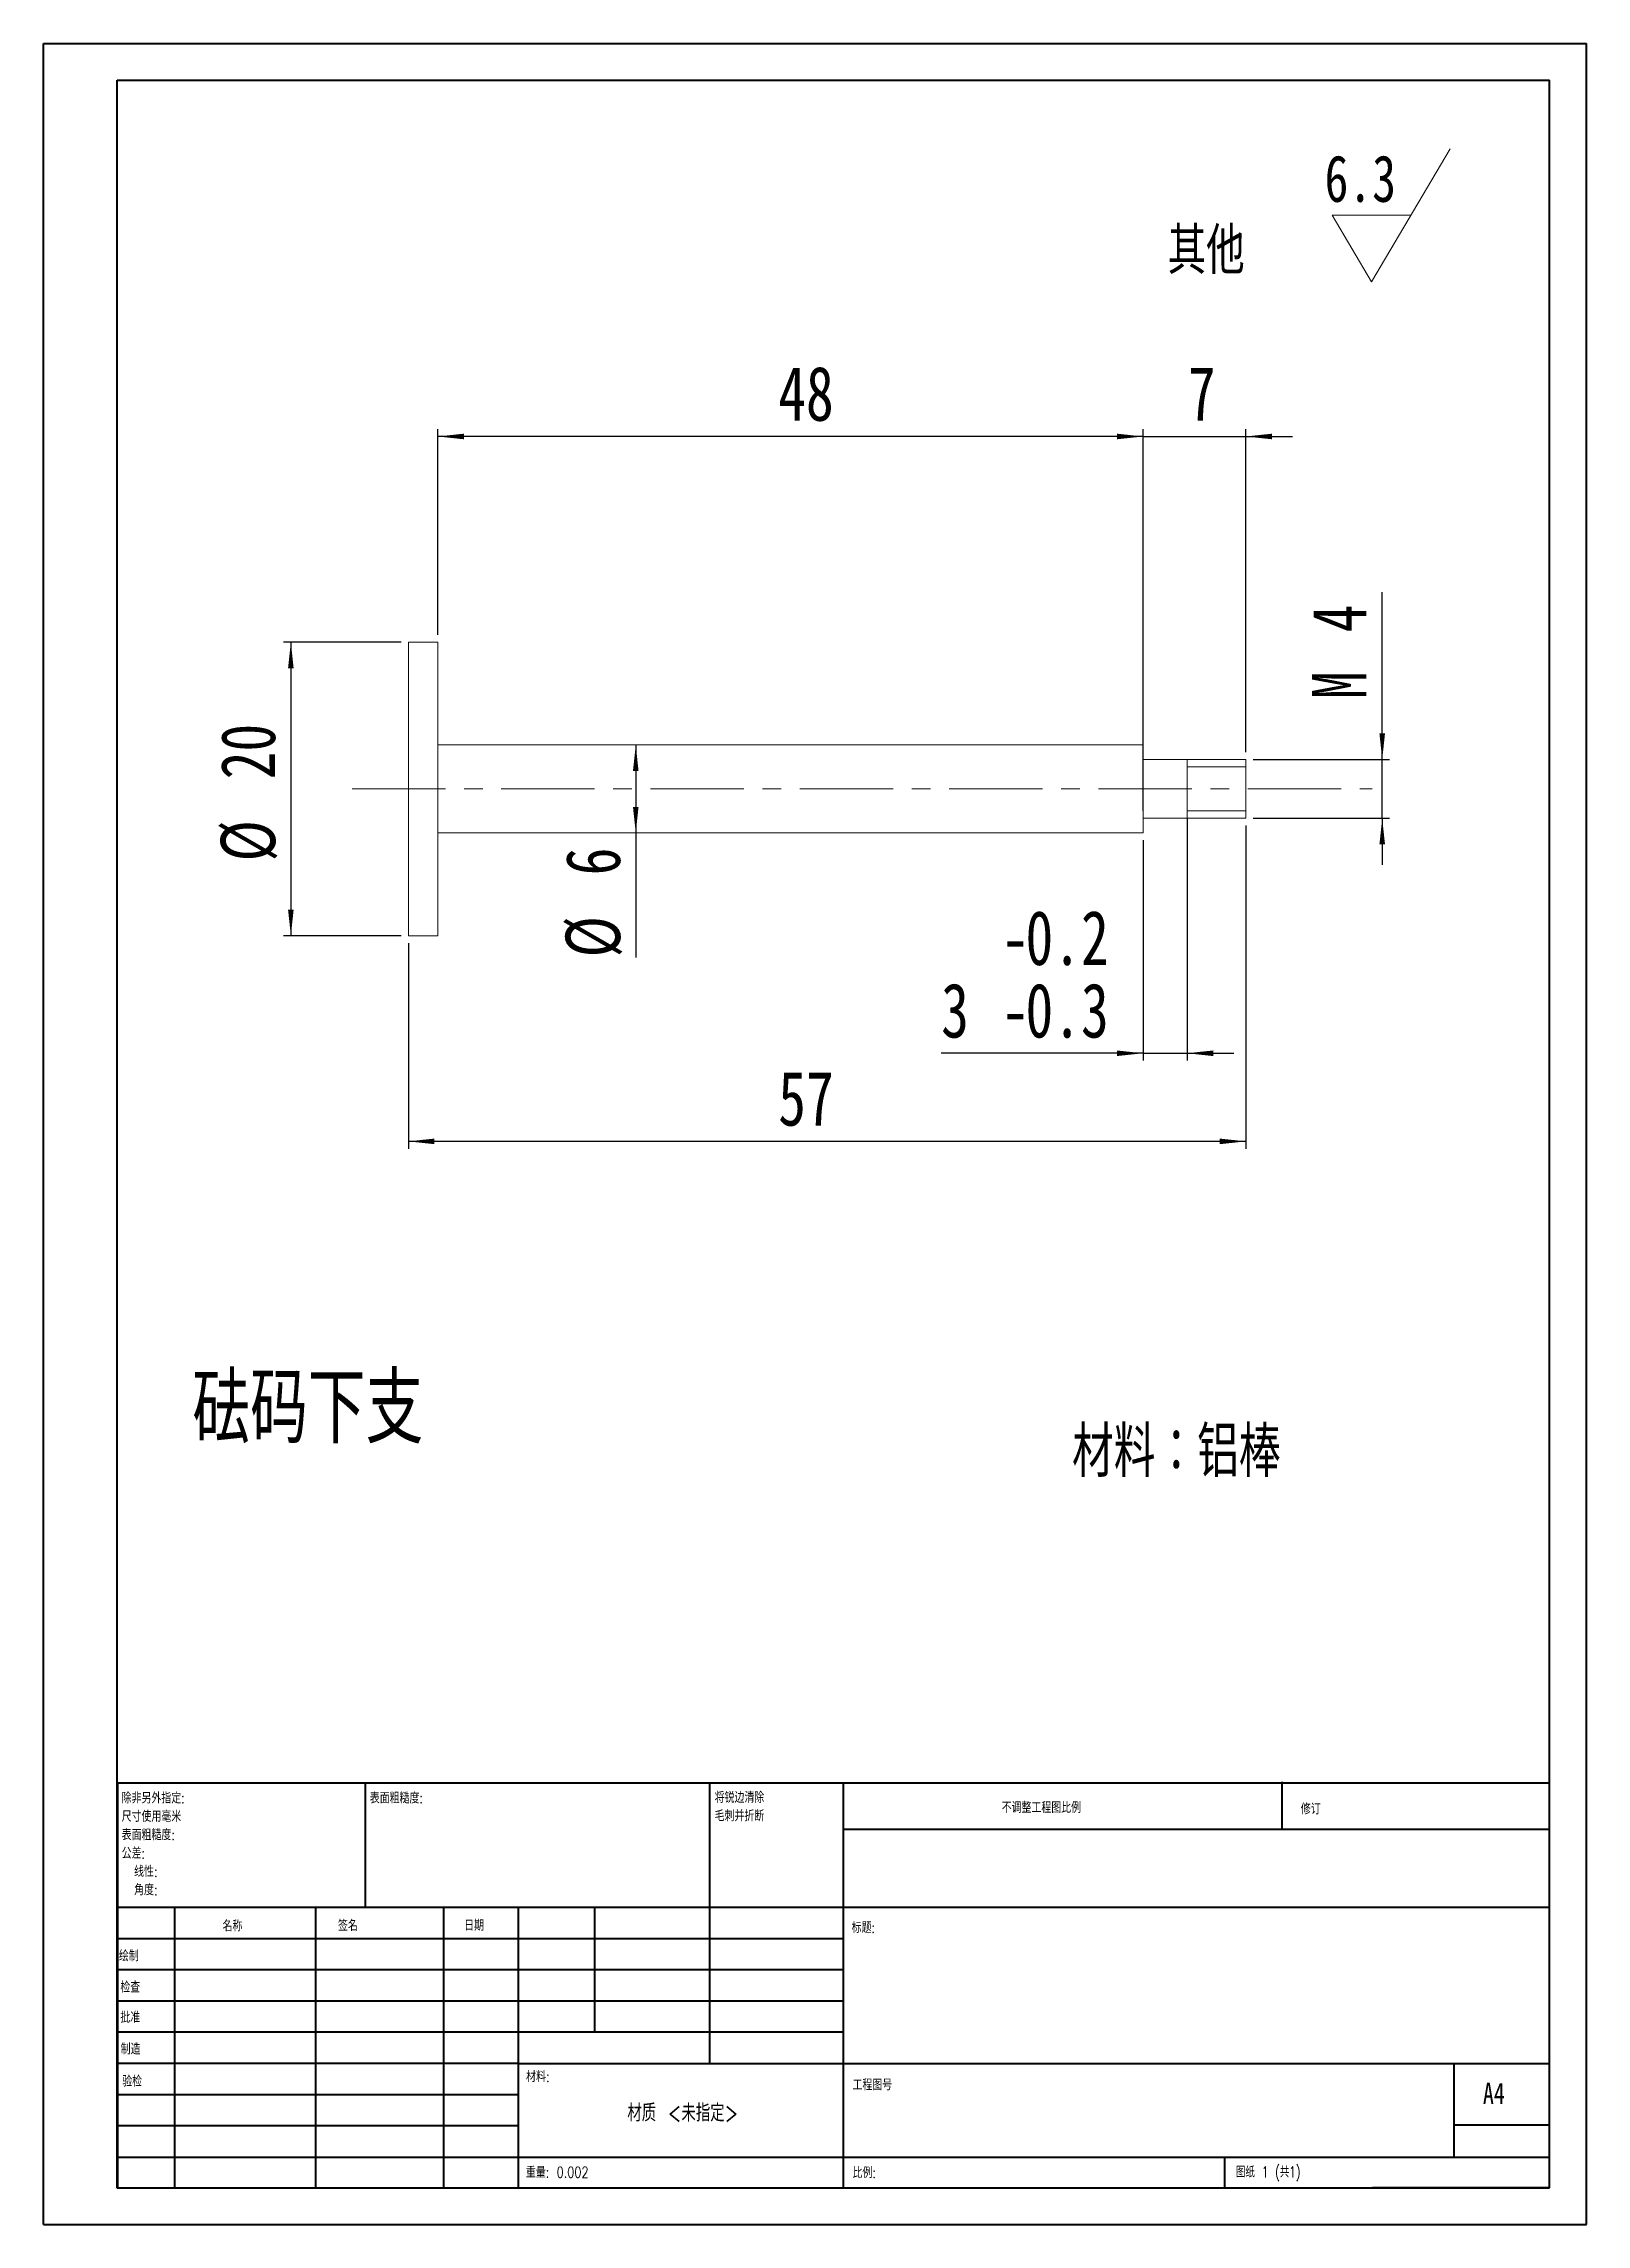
# Model space of a CAD drawing. Header units: millimetres. Extents: x 0 to 210, y 0 to 297.
import ezdxf

# ---------------------------------------------------------------- set-up
doc = ezdxf.new("R2010")
doc.units = ezdxf.units.MM
doc.linetypes.add('CENTERX2', pattern=[20.32, 12.7, -2.54, 2.54, -2.54])
doc.layers.add('FORMAT', color=7, linetype='Continuous')
doc.styles.add('SLDTEXTSTYLE0', font='TXT', dxfattribs={"width": 0.75, "bigfont": 'bigfont'})
doc.styles.add('SLDTEXTSTYLE1', font='TXT', dxfattribs={"width": 0.75})
doc.styles.add('SLDTEXTSTYLE2', font='TXT', dxfattribs={"width": 0.694444, "bigfont": 'bigfont'})
doc.dimstyles.new('SLDDIMSTYLE0', dxfattribs={"dimtxt": 7.408333, "dimasz": 3.556, "dimexe": 0, "dimexo": 0.0625, "dimgap": 1.852083, "dimtad": 1, "dimdec": 6, "dimlfac": 0.5, "dimrnd": 1e-09, "dimzin": 12, "dimdsep": 46, "dimtxsty": 'SLDTEXTSTYLE1', "dimsah": 1, "dimcen": 0.09, "dimadec": 0, "dimazin": 3, "dimtfac": 1, "dimtofl": 0, "dimtmove": 0, "dimatfit": 3, "dimfxl": 0, "dimfrac": 2, "dimtolj": 1, "dimtzin": 12, "dimarcsym": 0})
doc.dimstyles.new('SLDDIMSTYLE1', dxfattribs={"dimtxt": 7.408333, "dimasz": 3.556, "dimexe": 0, "dimexo": 0.0625, "dimgap": 1.852083, "dimtad": 1, "dimdec": 6, "dimlfac": 0.5, "dimrnd": 1e-09, "dimzin": 12, "dimdsep": 46, "dimtxsty": 'SLDTEXTSTYLE1', "dimsah": 1, "dimcen": 0.09, "dimadec": 0, "dimazin": 3, "dimtfac": 1, "dimtmove": 0, "dimatfit": 0, "dimfxl": 0, "dimfrac": 2, "dimtolj": 1, "dimtzin": 12, "dimarcsym": 0})
doc.dimstyles.new('SLDDIMSTYLE2', dxfattribs={"dimtxt": 7.408333, "dimasz": 3.556, "dimexe": 0, "dimexo": 0.0625, "dimgap": 1.852083, "dimtad": 1, "dimdec": 6, "dimlfac": 0.5, "dimrnd": 1e-09, "dimzin": 12, "dimdsep": 46, "dimtxsty": 'SLDTEXTSTYLE1', "dimsah": 1, "dimcen": 0.09, "dimadec": 0, "dimazin": 3, "dimtol": 1, "dimtp": -0.2, "dimtm": 0.3, "dimtfac": 1, "dimtdec": 1, "dimtmove": 0, "dimatfit": 0, "dimfxl": 0, "dimfrac": 2, "dimtolj": 1, "dimarcsym": 0})

# ---------------------------------------------------------------- blocks, each defined once
blk = doc.blocks.new('SW_NOTE_0')
at = {"color": 0, "linetype": 'Continuous', "lineweight": 0, "char_height": 1.5, "attachment_point": 1, "style": 'SLDTEXTSTYLE0'}
for s, insert in [('\\M+18FAB锐边\\M+190B4\\M+18F9C', (0, 1.93)), ('\\M+196D1\\M+18E68\\M+19BF3\\M+190DC\\M+19266', (0, -0.57))]:
    blk.add_mtext(s, dxfattribs=dict(at, insert=insert))
blk = doc.blocks.new('SW_NOTE_1')
at = {"color": 0, "linetype": 'Continuous', "lineweight": 0, "char_height": 1.5, "attachment_point": 1, "style": 'SLDTEXTSTYLE0'}
for s, insert in [('\\M+18F9C\\M+194F1另\\M+18A4F\\M+18E77\\M+192E8:', (0, 1.93)), ('\\M+1955C\\M+196CA\\M+19165糙\\M+19378:', (0, -3.07)), ('\\M+18EDA\\M+190A1\\M+18E67\\M+19770\\M+19F7C\\M+195C4', (0, -0.57)), ('\\M+18CF6\\M+18DB7:', (0, -5.57)), ('线\\M+190AB:', (1.69, -8.07)), ('\\M+18A70\\M+19378:', (1.69, -10.57))]:
    blk.add_mtext(s, dxfattribs=dict(at, insert=insert))
blk = doc.blocks.new('SW_SFSYMBOL_0')
at = {"color": 0, "linetype": 'Continuous', "lineweight": 0}
for p, q in [((6.38, -9.07), (17.08, 9.07)), ((6.38, -9.07), (1.02, 0)), ((11.73, 0), (1.02, 0))]:
    blk.add_line(p, q, dxfattribs=at)
at = {"color": 0, "linetype": 'Continuous', "lineweight": 0, "insert": (0, 8.19), "char_height": 6.35, "attachment_point": 1, "style": 'SLDTEXTSTYLE1'}
blk.add_mtext('6.3', dxfattribs=at)
blk = doc.blocks.new('_D')
at = {"layer": 'FORMAT'}
for p, q in [((48.73, 215.71), (32.73, 215.71)), ((33.73, 215.71), (33.73, 175.71)), ((48.73, 175.71), (32.73, 175.71))]:
    blk.add_line(p, q, dxfattribs=at)
for points in [[(33.73, 215.71), (33.35, 212.15), (34.11, 212.15)], [(33.73, 175.71), (34.11, 179.27), (33.35, 179.27)]]:
    blk.add_solid(points, dxfattribs=at)
at = {"layer": 'FORMAT', "char_height": 7.408, "attachment_point": 1, "rotation": 90, "style": 'SLDTEXTSTYLE1'}
for s, insert in [('20', (24.18, 197.02)), ('%%c', (24.18, 185.83))]:
    blk.add_mtext(s, dxfattribs=dict(at, insert=insert))
blk = doc.blocks.new('_D_1')
at = {"layer": 'FORMAT'}
for p, q in [((80.68, 201.71), (80.68, 189.71)), ((80.68, 189.71), (80.68, 172.76))]:
    blk.add_line(p, q, dxfattribs=at)
for points in [[(80.68, 201.71), (80.3, 198.15), (81.06, 198.15)], [(80.68, 189.71), (81.06, 193.27), (80.3, 193.27)]]:
    blk.add_solid(points, dxfattribs=at)
at = {"layer": 'FORMAT', "attachment_point": 1, "rotation": 90, "style": 'SLDTEXTSTYLE1'}
for s, insert, char_height in [('6', (71.13, 183.94), 7.41), ('%%c', (71.13, 172.76), 7.408)]:
    blk.add_mtext(s, dxfattribs=dict(at, insert=insert, char_height=char_height))
blk = doc.blocks.new('_D_2')
at = {"layer": 'FORMAT'}
for p, q in [((149.73, 243.71), (143.38, 243.71)), ((149.73, 192.71), (149.73, 244.71)), ((149.73, 243.71), (163.73, 243.71)), ((163.73, 200.71), (163.73, 244.71)), ((163.73, 243.71), (170.08, 243.71))]:
    blk.add_line(p, q, dxfattribs=at)
for points in [[(149.73, 243.71), (146.17, 244.09), (146.17, 243.33)], [(163.73, 243.71), (167.28, 243.33), (167.28, 244.09)]]:
    blk.add_solid(points, dxfattribs=at)
at = {"layer": 'FORMAT', "insert": (155.84, 253.26), "char_height": 7.41, "attachment_point": 1, "style": 'SLDTEXTSTYLE1'}
blk.add_mtext('7', dxfattribs=at)
blk = doc.blocks.new('_D_3')
at = {"layer": 'FORMAT'}
for p, q in [((53.73, 216.71), (53.73, 244.71)), ((149.73, 243.71), (53.73, 243.71)), ((149.73, 202.71), (149.73, 244.71))]:
    blk.add_line(p, q, dxfattribs=at)
for points in [[(53.73, 243.71), (57.28, 243.33), (57.28, 244.09)], [(149.73, 243.71), (146.17, 244.09), (146.17, 243.33)]]:
    blk.add_solid(points, dxfattribs=at)
at = {"layer": 'FORMAT', "insert": (100.07, 253.26), "char_height": 7.408, "attachment_point": 1, "style": 'SLDTEXTSTYLE1'}
blk.add_mtext('48', dxfattribs=at)
blk = doc.blocks.new('_D_4')
at = {"layer": 'FORMAT'}
for p, q in [((163.73, 190.71), (163.73, 146.71)), ((49.73, 174.71), (49.73, 146.71)), ((163.73, 147.71), (49.73, 147.71))]:
    blk.add_line(p, q, dxfattribs=at)
for points in [[(49.73, 147.71), (53.28, 147.33), (53.28, 148.09)], [(163.73, 147.71), (160.17, 148.09), (160.17, 147.33)]]:
    blk.add_solid(points, dxfattribs=at)
at = {"layer": 'FORMAT', "insert": (100.07, 157.26), "char_height": 7.408, "attachment_point": 1, "style": 'SLDTEXTSTYLE1'}
blk.add_mtext('57', dxfattribs=at)
blk = doc.blocks.new('_D_5')
at = {"layer": 'FORMAT'}
for p, q in [((182.29, 199.71), (182.29, 222.5)), ((164.73, 199.71), (183.29, 199.71)), ((182.29, 191.71), (182.29, 199.71)), ((164.73, 191.71), (183.29, 191.71)), ((182.29, 191.71), (182.29, 185.36))]:
    blk.add_line(p, q, dxfattribs=at)
for points in [[(182.29, 199.71), (182.67, 203.27), (181.91, 203.27)], [(182.29, 191.71), (181.91, 188.15), (182.67, 188.15)]]:
    blk.add_solid(points, dxfattribs=at)
at = {"layer": 'FORMAT', "char_height": 7.41, "attachment_point": 1, "rotation": 90, "style": 'SLDTEXTSTYLE1'}
for s, insert in [('4', (172.74, 217.03)), ('M', (172.74, 207.94))]:
    blk.add_mtext(s, dxfattribs=dict(at, insert=insert))
blk = doc.blocks.new('_D_6')
at = {"layer": 'FORMAT'}
for p, q in [((155.73, 191.71), (155.73, 158.71)), ((149.73, 188.71), (149.73, 158.71)), ((149.73, 159.71), (122.25, 159.71)), ((149.73, 159.71), (155.73, 159.71)), ((155.73, 159.71), (162.08, 159.71))]:
    blk.add_line(p, q, dxfattribs=at)
for points in [[(149.73, 159.71), (146.17, 160.09), (146.17, 159.33)], [(155.73, 159.71), (159.28, 159.33), (159.28, 160.09)]]:
    blk.add_solid(points, dxfattribs=at)
at = {"layer": 'FORMAT', "attachment_point": 1, "style": 'SLDTEXTSTYLE1'}
for s, insert, char_height in [('0.2', (133.73, 179.14), 7.408), ('-', (130.45, 179.14), 7.41), ('3', (122.25, 169.26), 7.41), ('0.3', (133.73, 169.26), 7.408), ('-', (130.45, 169.26), 7.41)]:
    blk.add_mtext(s, dxfattribs=dict(at, insert=insert, char_height=char_height))

msp = doc.modelspace()

# ---------------------------------------------------------------- linework, layer by layer
at = {"color": 7, "linetype": 'Continuous', "lineweight": 40}
for p, q in [((0.0788436, 0.2147802), (0.0788436, 297.2147802)), ((0.0788436, 297.2147802), (210.0788436, 297.2147802)), ((210.0788436, 0.2147802), (210.0788436, 297.2147802)), ((210.0788436, 292.2147802), (210.0788436, 297.2147802)), ((10.0788436, 292.2147802), (205.0788436, 292.2147802)), ((10.0788436, 5.2147802), (10.0788436, 292.2147802)), ((205.0788436, 5.2147802), (205.0788436, 292.2147802)), ((10.1108209, 60.3709273), (205.0788436, 60.3709273)), ((10.1108209, 60.3709273), (10.1108209, 5.1209273)), ((43.9108209, 43.3709273), (43.9108209, 60.3709273)), ((90.7108209, 60.3709273), (90.7108209, 22.1209273)), ((108.9108209, 60.3709273), (108.9108209, 5.1209273)), ((168.6788436, 54.0897802), (168.6788436, 60.4647802)), ((205.0788436, 53.9959273), (108.9108209, 53.9959273)), ((205.0788436, 43.3709273), (10.1108209, 43.3709273)), ((17.9108209, 43.3709273), (17.9108209, 5.1209273)), ((37.1017733, 43.3709273), (37.1017733, 5.1209273)), ((54.5097471, 43.3709273), (54.5097471, 5.1209273)), ((64.7108209, 5.1209273), (64.7108209, 43.3709273)), ((75.1108209, 26.3709273), (75.1108209, 43.3709273)), ((108.9108209, 39.1209273), (10.1108209, 39.1209273)), ((108.9108209, 34.8709273), (10.1108209, 34.8709273)), ((108.9108209, 30.6209273), (10.1108209, 30.6209273)), ((108.9108209, 26.3709273), (10.1108209, 26.3709273)), ((64.7108209, 22.1209273), (10.1108209, 22.1209273)), ((64.7108209, 22.1209273), (205.0788436, 22.1209273)), ((192.0788436, 9.4647802), (192.0788436, 22.2147802)), ((64.7108209, 17.8708553), (10.1108209, 17.8708553)), ((64.7108209, 13.6209273), (10.1108209, 13.6209273)), ((205.0788436, 13.7147802), (192.0788436, 13.7147802)), ((10.1108209, 9.3709273), (205.0788436, 9.3709273)), ((160.8788436, 5.2147802), (160.8788436, 9.4647802)), ((10.0788436, 5.2147802), (205.0788436, 5.2147802)), ((205.0788436, 5.2147802), (180.9883118, 5.2147802)), ((0.0788436, 0.2147802), (210.0788436, 0.2147802))]:
    msp.add_line(p, q, dxfattribs=at)
at = {"color": 7, "linetype": 'Continuous', "lineweight": 15}
for p, q in [((53.7273083, 215.7106818), (49.7273076, 215.7106818)), ((49.7273076, 195.7106822), (49.7273076, 215.7106818)), ((53.7273083, 195.7106822), (53.7273083, 215.7106818)), ((149.7273091, 201.7106823), (53.7273083, 201.7106823)), ((149.7273091, 195.7106822), (149.7273091, 201.7106823)), ((163.7273096, 199.7106824), (149.7273091, 199.7106824)), ((163.7273096, 199.7106824), (163.7273096, 191.7106821)), ((49.7273076, 175.7106827), (49.7273076, 195.7106822)), ((53.7273083, 175.7106827), (53.7273083, 195.7106822)), ((149.7273091, 189.7106822), (149.7273091, 195.7106822)), ((149.7273091, 191.7106821), (163.7273096, 191.7106821)), ((53.7273083, 189.7106822), (149.7273091, 189.7106822)), ((49.7273076, 175.7106827), (53.7273083, 175.7106827))]:
    msp.add_line(p, q, dxfattribs=at)
at = {"color": 7, "linetype": 'Continuous', "lineweight": 0}
for p, q in [((155.7273091, 199.7106822), (155.7273091, 191.7106822)), ((163.7273091, 198.7106822), (155.7273091, 198.7106822)), ((163.7273091, 192.7106822), (155.7273091, 192.7106822))]:
    msp.add_line(p, q, dxfattribs=at)
at = {"layer": 'FORMAT', "linetype": 'CENTERX2', "lineweight": 15}
msp.add_line((42.0610961, 195.7106822), (180.9175884, 195.7106822), dxfattribs=at)

# ---------------------------------------------------------------- block references
at = {"color": 7, "linetype": 'Continuous', "lineweight": 0}
for name, p in [('SW_SFSYMBOL_0', (174.4461079, 273.8287398)), ('SW_NOTE_1', (10.7044897, 57.1082971)), ('SW_NOTE_0', (91.4200366, 57.1904169))]:
    msp.add_blockref(name, p, dxfattribs=at)

# ---------------------------------------------------------------- texts
for s, insert, char_height, attachment_point, style in [('\\M+191B4\\M+191BC', (153.0883105, 272.1649497), 6.35, 1, 'SLDTEXTSTYLE0'), ('砝码\\M+189BA\\M+18E78', (20.328331, 116.115012), 9.525, 1, 'SLDTEXTSTYLE0'), ('\\M+18DDE\\M+197BF\\M+18146铝\\M+1965F', (140.0731012, 108.8849455), 6.879166667, 1, 'SLDTEXTSTYLE0'), ('\\M+1955C\\M+196CA\\M+19165糙\\M+19378:', (44.4821131, 59.0401993), 1.5, 1, 'SLDTEXTSTYLE0'), ('\\M+19573调\\M+190AE\\M+18D48\\M+192F6图\\M+194E4\\M+197E1', (130.4934841, 57.7477737), 1.5, 1, 'SLDTEXTSTYLE0'), ('\\M+18F43订', (171.2064253, 57.5496888), 1.5, 1, 'SLDTEXTSTYLE0'), ('\\M+196BC\\M+18FCC', (24.4330601, 41.6224099), 1.5, 1, 'SLDTEXTSTYLE0'), ('签\\M+196BC', (40.1444085, 41.6826836), 1.5, 1, 'SLDTEXTSTYLE0'), ('\\M+193FA\\M+18AFA', (57.3255229, 41.6971065), 1.5, 1, 'SLDTEXTSTYLE0'), ('标题:', (110.0670078, 41.3992615), 1.5, 1, 'SLDTEXTSTYLE0'), ('绘\\M+190A7', (10.3229702, 37.5506421), 1.5, 1, 'SLDTEXTSTYLE0'), ('检查', (10.5212898, 33.2753344), 1.5, 1, 'SLDTEXTSTYLE0'), ('\\M+194E1\\M+18F79', (10.5125433, 29.1852233), 1.5, 1, 'SLDTEXTSTYLE0'), ('\\M+190A7\\M+191A2', (10.5660074, 24.8546319), 1.5, 1, 'SLDTEXTSTYLE0'), ('\\M+18DDE\\M+197BF:', (65.7566832, 21.1069835), 1.5, 1, 'SLDTEXTSTYLE0'), ('验检', (10.7798638, 20.4705765), 1.5, 1, 'SLDTEXTSTYLE0'), ('\\M+18D48\\M+192F6图\\M+18D86', (110.184787, 19.9895651), 1.5, 1, 'SLDTEXTSTYLE0'), ('A4', (195.9998284, 19.5152247), 2.91041667, 1, 'SLDTEXTSTYLE1'), ('\\M+18DDE质 <\\M+196A2\\M+18E77\\M+192E8>', (87.0773183, 16.6064931), 2.38125, 2, 'SLDTEXTSTYLE0'), ('\\M+18F64\\M+197CA: 0.002', (65.728632, 8.0702392), 1.4986, 1, 'SLDTEXTSTYLE0'), ('\\M+194E4\\M+197E1:', (110.184787, 8.0210145), 1.5, 1, 'SLDTEXTSTYLE0'), ('图纸 1 (\\M+18BA41)', (162.357138, 8.1148674), 1.5, 1, 'SLDTEXTSTYLE2')]:
    msp.add_mtext(s, dxfattribs=dict(at, insert=insert, char_height=char_height, attachment_point=attachment_point, style=style))

# ---------------------------------------------------------------- dimensions: what is measured, and where the dimension line sits
at = {"layer": 'FORMAT'}
for base, p1, p2, dimstyle, picture, middle in [((53.7273091, 243.7106822), (149.7273091, 201.7106822), (53.7273091, 215.7106822), 'SLDDIMSTYLE0', '_D_3', (105.5455393, 243.7106822)), ((163.7273091, 243.7106822), (149.7273091, 191.7106822), (163.7273091, 199.7106822), 'SLDDIMSTYLE1', '_D_2', (158.580203, 243.7106822)), ((49.7273091, 147.7106822), (163.7273091, 191.7106822), (49.7273091, 175.7106822), 'SLDDIMSTYLE0', '_D_4', (105.5455393, 147.7106822))]:
    dim = msp.add_linear_dim(base=base, p1=p1, p2=p2, angle=0, dimstyle=dimstyle, dxfattribs=at)
    dim.commit()
    dim.dimension.update_dxf_attribs({"geometry": picture, "text_midpoint": middle, "dimtype": 160})
for base, p1, p2, text, dimstyle, picture, middle in [((182.2867459, 199.7106822), (163.7273091, 191.7106822), (163.7273091, 199.7106822), 'M<>', 'SLDDIMSTYLE1', '_D_5', (182.2867459, 215.221171)), ((33.7273091, 175.7106822), (49.7273091, 215.7106822), (49.7273091, 175.7106822), '%%c<>', 'SLDDIMSTYLE0', '_D', (33.7273091, 196.8980008)), ((80.6770371, 189.7106822), (53.7273091, 201.7106822), (53.7273091, 189.7106822), '%%c<>', 'SLDDIMSTYLE0', '_D_1', (80.6770371, 181.089253))]:
    dim = msp.add_linear_dim(base=base, p1=p1, p2=p2, angle=90, text=text, dimstyle=dimstyle, dxfattribs=at)
    dim.commit()
    dim.dimension.update_dxf_attribs({"geometry": picture, "text_midpoint": middle, "dimtype": 160})
dim = msp.add_linear_dim(base=(155.7273091, 159.7106822), p1=(149.7273091, 189.7106822), p2=(155.7273091, 192.7106822), dimstyle='SLDDIMSTYLE2', dxfattribs=at)
dim.commit()
dim.dimension.update_dxf_attribs({"geometry": '_D_6', "text_midpoint": (134.8301663, 159.7106822), "dimtype": 160})

doc.saveas('drawing.dxf')
